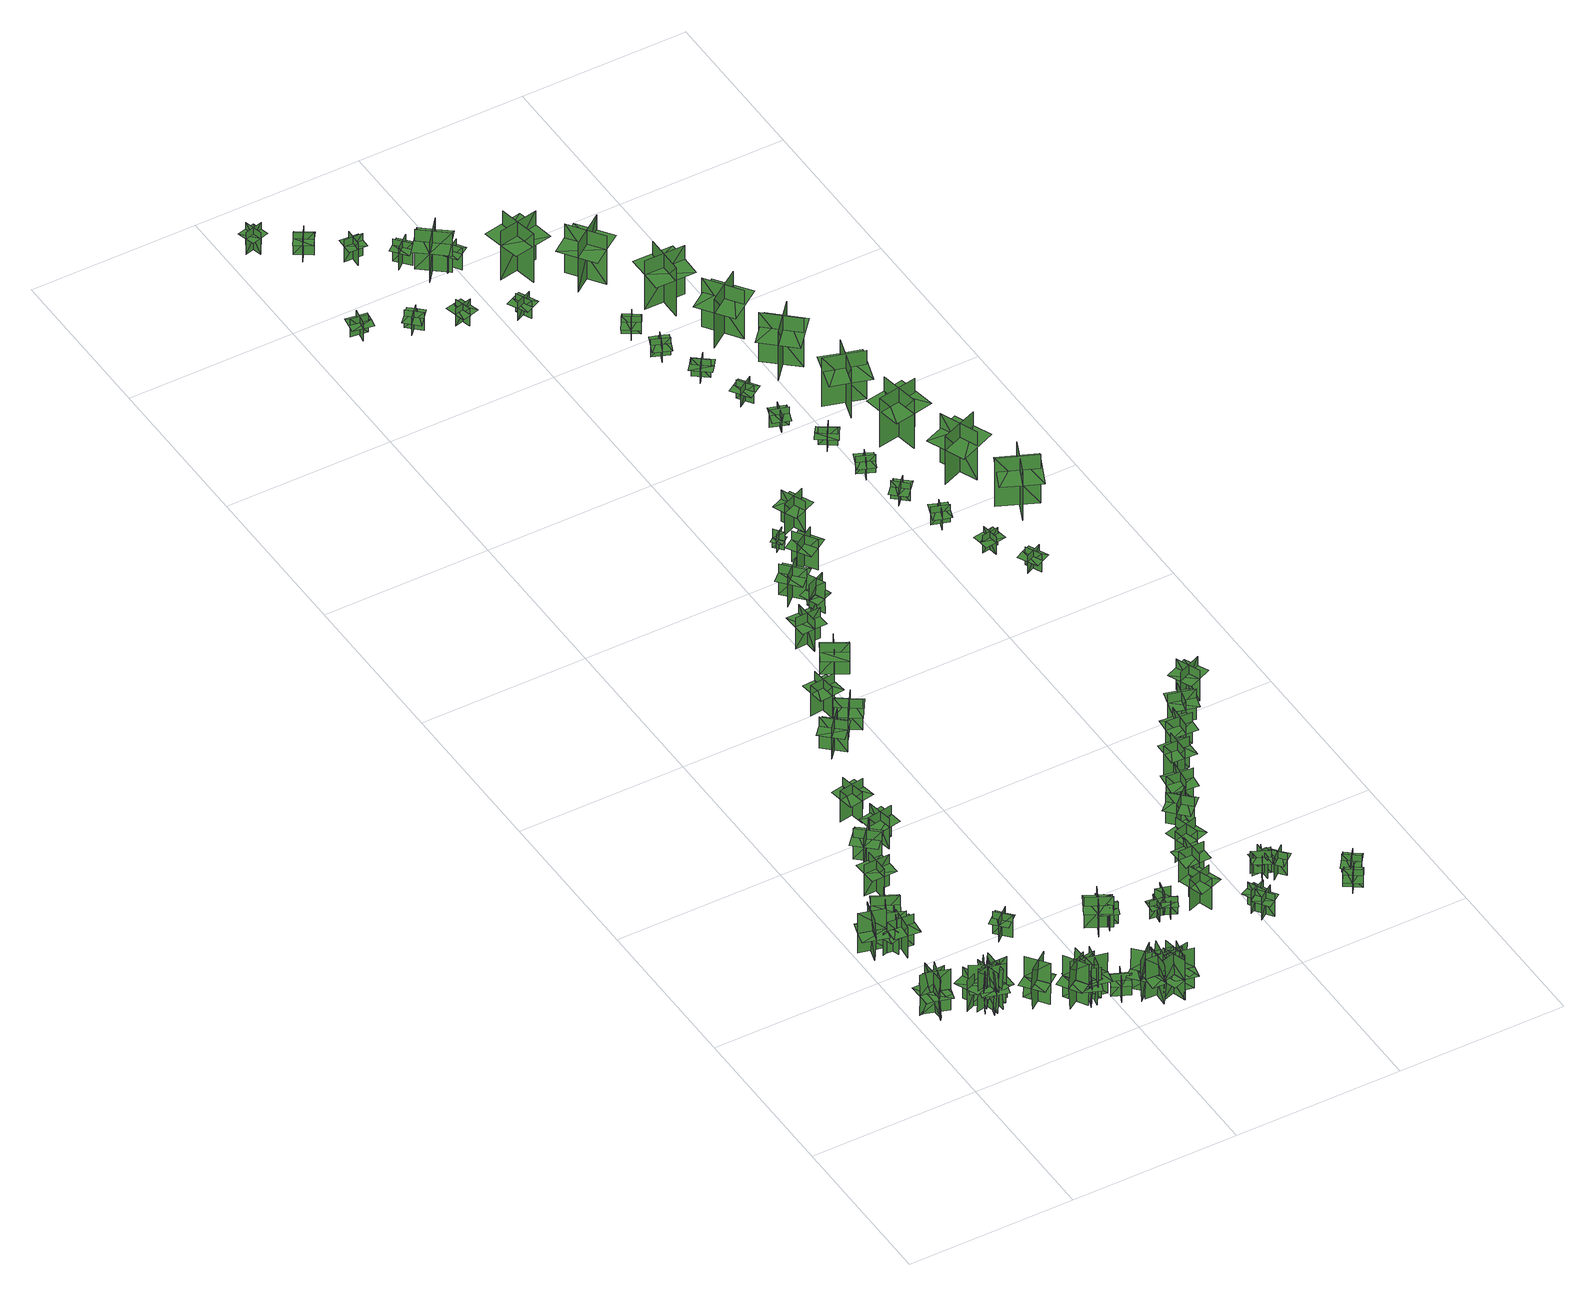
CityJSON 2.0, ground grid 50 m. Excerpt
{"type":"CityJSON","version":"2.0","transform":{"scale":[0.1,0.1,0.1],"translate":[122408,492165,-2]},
"CityObjects":{
"tree1":{"type":"SolitaryVegetationObject","geometry":[{"type":"MultiSurface","lod":"1","boundaries":[[[0,1,2]],[[0,2,3]],[[4,5,6]],[[4,6,7]],[[8,9,5]],[[8,5,4]],[[10,11,1]],[[10,1,0]],[[0,1,12]],[[0,12,13]],[[0,14,15]],[[0,15,1]]]}]},
"tree2":{"type":"SolitaryVegetationObject","geometry":[{"type":"MultiSurface","lod":"1","boundaries":[[[16,17,18]],[[16,18,19]],[[20,21,22]],[[20,22,23]],[[24,25,21]],[[24,21,20]],[[26,27,17]],[[26,17,16]],[[16,17,28]],[[16,28,29]],[[16,30,31]],[[16,31,17]]]}]},
"tree3":{"type":"SolitaryVegetationObject","geometry":[{"type":"MultiSurface","lod":"1","boundaries":[[[32,33,34]],[[32,34,35]],[[36,37,38]],[[36,38,39]],[[40,41,37]],[[40,37,36]],[[42,43,33]],[[42,33,32]],[[32,33,44]],[[32,44,45]],[[32,46,47]],[[32,47,33]]]}]},
"tree4":{"type":"SolitaryVegetationObject","geometry":[{"type":"MultiSurface","lod":"1","boundaries":[[[48,49,50]],[[48,50,51]],[[52,53,54]],[[52,54,55]],[[56,57,58]],[[56,58,59]],[[56,59,60]],[[56,60,61]]]}]},
"tree5":{"type":"SolitaryVegetationObject","geometry":[{"type":"MultiSurface","lod":"1","boundaries":[[[62,63,64]],[[62,64,65]],[[66,67,68]],[[66,68,69]],[[70,71,72]],[[70,72,73]],[[70,73,74]],[[70,74,75]]]}]},
"tree6":{"type":"SolitaryVegetationObject","geometry":[{"type":"MultiSurface","lod":"1","boundaries":[[[76,77,78]],[[76,78,79]],[[80,81,82]],[[80,82,83]],[[84,85,81]],[[84,81,80]],[[86,87,77]],[[86,77,76]],[[76,77,88]],[[76,88,89]],[[76,90,91]],[[76,91,77]]]}]},
"tree7":{"type":"SolitaryVegetationObject","geometry":[{"type":"MultiSurface","lod":"1","boundaries":[[[92,93,94]],[[92,94,95]],[[96,97,98]],[[96,98,99]],[[100,101,97]],[[100,97,96]],[[102,103,93]],[[102,93,92]],[[92,93,104]],[[92,104,105]],[[92,106,107]],[[92,107,93]]]}]},
"tree8":{"type":"SolitaryVegetationObject","geometry":[{"type":"MultiSurface","lod":"1","boundaries":[[[108,109,110]],[[108,110,111]],[[112,113,114]],[[112,114,115]],[[116,117,113]],[[116,113,112]],[[118,119,109]],[[118,109,108]],[[108,109,120]],[[108,120,121]],[[108,122,123]],[[108,123,109]]]}]},
"tree9":{"type":"SolitaryVegetationObject","geometry":[{"type":"MultiSurface","lod":"1","boundaries":[[[124,125,126]],[[124,126,127]],[[128,129,130]],[[128,130,131]],[[132,133,134]],[[132,134,135]],[[132,135,136]],[[132,136,137]]]}]},
"tree10":{"type":"SolitaryVegetationObject","geometry":[{"type":"MultiSurface","lod":"1","boundaries":[[[138,139,140]],[[138,140,141]],[[142,143,144]],[[142,144,145]],[[146,147,143]],[[146,143,142]],[[148,149,139]],[[148,139,138]],[[138,139,150]],[[138,150,151]],[[138,152,153]],[[138,153,139]]]}]},
"tree11":{"type":"SolitaryVegetationObject","geometry":[{"type":"MultiSurface","lod":"1","boundaries":[[[154,155,156]],[[154,156,157]],[[158,159,160]],[[158,160,161]],[[162,163,159]],[[162,159,158]],[[164,165,155]],[[164,155,154]],[[154,155,166]],[[154,166,167]],[[154,168,169]],[[154,169,155]]]}]},
"tree12":{"type":"SolitaryVegetationObject","geometry":[{"type":"MultiSurface","lod":"1","boundaries":[[[170,171,172]],[[170,172,173]],[[174,175,176]],[[174,176,177]],[[178,179,180]],[[178,180,181]],[[178,181,182]],[[178,182,183]]]}]},
"tree13":{"type":"SolitaryVegetationObject","geometry":[{"type":"MultiSurface","lod":"1","boundaries":[[[184,185,186]],[[184,186,187]],[[188,189,190]],[[188,190,191]],[[192,193,189]],[[192,189,188]],[[194,195,185]],[[194,185,184]],[[184,185,196]],[[184,196,197]],[[184,198,199]],[[184,199,185]]]}]},
"tree14":{"type":"SolitaryVegetationObject","geometry":[{"type":"MultiSurface","lod":"1","boundaries":[[[200,201,202]],[[200,202,203]],[[204,205,206]],[[204,206,207]],[[208,209,210]],[[208,210,211]],[[208,211,212]],[[208,212,213]]]}]},
"tree15":{"type":"SolitaryVegetationObject","geometry":[{"type":"MultiSurface","lod":"1","boundaries":[[[214,215,216]],[[214,216,217]],[[218,219,220]],[[218,220,221]],[[222,223,219]],[[222,219,218]],[[224,225,215]],[[224,215,214]],[[214,215,226]],[[214,226,227]],[[214,228,229]],[[214,229,215]]]}]},
"tree16":{"type":"SolitaryVegetationObject","geometry":[{"type":"MultiSurface","lod":"1","boundaries":[[[230,231,232]],[[230,232,233]],[[234,235,236]],[[234,236,237]],[[238,239,235]],[[238,235,234]],[[240,241,231]],[[240,231,230]],[[230,231,242]],[[230,242,243]],[[230,244,245]],[[230,245,231]]]}]},
"tree17":{"type":"SolitaryVegetationObject","geometry":[{"type":"MultiSurface","lod":"1","boundaries":[[[246,247,248]],[[246,248,249]],[[250,251,252]],[[250,252,253]],[[254,255,251]],[[254,251,250]],[[256,257,247]],[[256,247,246]],[[246,247,258]],[[246,258,259]],[[246,260,261]],[[246,261,247]]]}]},
"tree18":{"type":"SolitaryVegetationObject","geometry":[{"type":"MultiSurface","lod":"1","boundaries":[[[262,263,264]],[[262,264,265]],[[266,267,268]],[[266,268,269]],[[270,271,272]],[[270,272,273]],[[270,273,274]],[[270,274,275]]]}]},
"tree19":{"type":"SolitaryVegetationObject","geometry":[{"type":"MultiSurface","lod":"1","boundaries":[[[276,277,278]],[[276,278,279]],[[280,281,282]],[[280,282,283]],[[284,285,281]],[[284,281,280]],[[286,287,277]],[[286,277,276]],[[276,277,288]],[[276,288,289]],[[276,290,291]],[[276,291,277]]]}]},
"tree20":{"type":"SolitaryVegetationObject","geometry":[{"type":"MultiSurface","lod":"1","boundaries":[[[292,293,294]],[[292,294,295]],[[296,297,298]],[[296,298,299]],[[300,301,302]],[[300,302,303]],[[300,303,304]],[[300,304,305]]]}]},
"tree21":{"type":"SolitaryVegetationObject","geometry":[{"type":"MultiSurface","lod":"1","boundaries":[[[306,307,308]],[[306,308,309]],[[310,311,312]],[[310,312,313]],[[314,315,316]],[[314,316,317]],[[314,317,318]],[[314,318,319]]]}]},
"tree22":{"type":"SolitaryVegetationObject","geometry":[{"type":"MultiSurface","lod":"1","boundaries":[[[320,321,322]],[[320,322,323]],[[324,325,326]],[[324,326,327]],[[328,329,330]],[[328,330,331]],[[328,331,332]],[[328,332,333]]]}]},
"tree23":{"type":"SolitaryVegetationObject","geometry":[{"type":"MultiSurface","lod":"1","boundaries":[[[334,335,336]],[[334,336,337]],[[338,339,340]],[[338,340,341]],[[342,343,344]],[[342,344,345]],[[342,345,346]],[[342,346,347]]]}]},
"tree24":{"type":"SolitaryVegetationObject","geometry":[{"type":"MultiSurface","lod":"1","boundaries":[[[348,349,350]],[[348,350,351]],[[352,353,354]],[[352,354,355]],[[356,357,353]],[[356,353,352]],[[358,359,349]],[[358,349,348]],[[348,349,360]],[[348,360,361]],[[348,362,363]],[[348,363,349]]]}]},
"tree25":{"type":"SolitaryVegetationObject","geometry":[{"type":"MultiSurface","lod":"1","boundaries":[[[364,365,366]],[[364,366,367]],[[368,369,370]],[[368,370,371]],[[372,373,369]],[[372,369,368]],[[374,375,365]],[[374,365,364]],[[364,365,376]],[[364,376,377]],[[364,378,379]],[[364,379,365]]]}]},
"tree26":{"type":"SolitaryVegetationObject","geometry":[{"type":"MultiSurface","lod":"1","boundaries":[[[380,381,382]],[[380,382,383]],[[384,385,386]],[[384,386,387]],[[388,389,385]],[[388,385,384]],[[390,391,381]],[[390,381,380]],[[380,381,392]],[[380,392,393]],[[380,394,395]],[[380,395,381]]]}]},
"tree27":{"type":"SolitaryVegetationObject","geometry":[{"type":"MultiSurface","lod":"1","boundaries":[[[396,397,398]],[[396,398,399]],[[400,401,402]],[[400,402,403]],[[404,405,401]],[[404,401,400]],[[406,407,397]],[[406,397,396]],[[396,397,408]],[[396,408,409]],[[396,410,411]],[[396,411,397]]]}]},
"tree28":{"type":"SolitaryVegetationObject","geometry":[{"type":"MultiSurface","lod":"1","boundaries":[[[412,413,414]],[[412,414,415]],[[416,417,418]],[[416,418,419]],[[420,421,417]],[[420,417,416]],[[422,423,413]],[[422,413,412]],[[412,413,424]],[[412,424,425]],[[412,426,427]],[[412,427,413]]]}]},
"tree29":{"type":"SolitaryVegetationObject","geometry":[{"type":"MultiSurface","lod":"1","boundaries":[[[428,429,430]],[[428,430,431]],[[432,433,434]],[[432,434,435]],[[436,437,433]],[[436,433,432]],[[438,439,429]],[[438,429,428]],[[428,429,440]],[[428,440,441]],[[428,442,443]],[[428,443,429]]]}]},
"tree30":{"type":"SolitaryVegetationObject","geometry":[{"type":"MultiSurface","lod":"1","boundaries":[[[444,445,446]],[[444,446,447]],[[448,449,450]],[[448,450,451]],[[452,453,449]],[[452,449,448]],[[454,455,445]],[[454,445,444]],[[444,445,456]],[[444,456,457]],[[444,458,459]],[[444,459,445]]]}]},
"tree31":{"type":"SolitaryVegetationObject","geometry":[{"type":"MultiSurface","lod":"1","boundaries":[[[460,461,462]],[[460,462,463]],[[464,465,466]],[[464,466,467]],[[468,469,470]],[[468,470,471]],[[468,471,472]],[[468,472,473]]]}]},
"tree32":{"type":"SolitaryVegetationObject","geometry":[{"type":"MultiSurface","lod":"1","boundaries":[[[474,475,476]],[[474,476,477]],[[478,479,480]],[[478,480,481]],[[482,483,484]],[[482,484,485]],[[482,485,486]],[[482,486,487]]]}]},
"tree33":{"type":"SolitaryVegetationObject","geometry":[{"type":"MultiSurface","lod":"1","boundaries":[[[488,489,490]],[[488,490,491]],[[492,493,494]],[[492,494,495]],[[496,497,498]],[[496,498,499]],[[496,499,500]],[[496,500,501]]]}]},
"tree34":{"type":"SolitaryVegetationObject","geometry":[{"type":"MultiSurface","lod":"1","boundaries":[[[502,503,504]],[[502,504,505]],[[506,507,508]],[[506,508,509]],[[510,511,512]],[[510,512,513]],[[510,513,514]],[[510,514,515]]]}]},
"tree35":{"type":"SolitaryVegetationObject","geometry":[{"type":"MultiSurface","lod":"1","boundaries":[[[516,517,518]],[[516,518,519]],[[520,521,522]],[[520,522,523]],[[524,525,526]],[[524,526,527]],[[524,527,528]],[[524,528,529]]]}]},
"tree36":{"type":"SolitaryVegetationObject","geometry":[{"type":"MultiSurface","lod":"1","boundaries":[[[530,531,532]],[[530,532,533]],[[534,535,536]],[[534,536,537]],[[538,539,540]],[[538,540,541]],[[538,541,542]],[[538,542,543]]]}]},
"tree37":{"type":"SolitaryVegetationObject","geometry":[{"type":"MultiSurface","lod":"1","boundaries":[[[544,545,546]],[[544,546,547]],[[548,549,550]],[[548,550,551]],[[552,553,554]],[[552,554,555]],[[552,555,556]],[[552,556,557]]]}]},
"tree38":{"type":"SolitaryVegetationObject","geometry":[{"type":"MultiSurface","lod":"1","boundaries":[[[558,559,560]],[[558,560,561]],[[562,563,564]],[[562,564,565]],[[566,567,563]],[[566,563,562]],[[568,569,559]],[[568,559,558]],[[558,559,570]],[[558,570,571]],[[558,572,573]],[[558,573,559]]]}]},
"tree39":{"type":"SolitaryVegetationObject","geometry":[{"type":"MultiSurface","lod":"1","boundaries":[[[574,575,576]],[[574,576,577]],[[578,579,580]],[[578,580,581]],[[582,583,584]],[[582,584,585]],[[582,585,586]],[[582,586,587]]]}]},
"tree40":{"type":"SolitaryVegetationObject","geometry":[{"type":"MultiSurface","lod":"1","boundaries":[[[588,589,590]],[[588,590,591]],[[592,593,594]],[[592,594,595]],[[596,597,598]],[[596,598,599]],[[596,599,600]],[[596,600,601]]]}]},
"tree41":{"type":"SolitaryVegetationObject","geometry":[{"type":"MultiSurface","lod":"1","boundaries":[[[602,603,604]],[[602,604,605]],[[606,607,608]],[[606,608,609]],[[610,611,612]],[[610,612,613]],[[610,613,614]],[[610,614,615]]]}]},
"tree42":{"type":"SolitaryVegetationObject","geometry":[{"type":"MultiSurface","lod":"1","boundaries":[[[616,617,618]],[[616,618,619]],[[620,621,622]],[[620,622,623]],[[624,625,626]],[[624,626,627]],[[624,627,628]],[[624,628,629]]]}]},
"tree43":{"type":"SolitaryVegetationObject","geometry":[{"type":"MultiSurface","lod":"1","boundaries":[[[630,631,632]],[[630,632,633]],[[634,635,636]],[[634,636,637]],[[638,639,640]],[[638,640,641]],[[638,641,642]],[[638,642,643]]]}]},
"tree44":{"type":"SolitaryVegetationObject","geometry":[{"type":"MultiSurface","lod":"1","boundaries":[[[644,645,646]],[[644,646,647]],[[648,649,650]],[[648,650,651]],[[652,653,654]],[[652,654,655]],[[652,655,656]],[[652,656,657]]]}]},
"tree45":{"type":"SolitaryVegetationObject","geometry":[{"type":"MultiSurface","lod":"1","boundaries":[[[658,659,660]],[[658,660,661]],[[662,663,664]],[[662,664,665]],[[666,667,668]],[[666,668,669]],[[666,669,670]],[[666,670,671]]]}]},
"tree46":{"type":"SolitaryVegetationObject","geometry":[{"type":"MultiSurface","lod":"1","boundaries":[[[672,673,674]],[[672,674,675]],[[676,677,678]],[[676,678,679]],[[680,681,682]],[[680,682,683]],[[680,683,684]],[[680,684,685]]]}]},
"tree47":{"type":"SolitaryVegetationObject","geometry":[{"type":"MultiSurface","lod":"1","boundaries":[[[686,687,688]],[[686,688,689]],[[690,691,692]],[[690,692,693]],[[694,695,696]],[[694,696,697]],[[694,697,698]],[[694,698,699]]]}]},
"tree48":{"type":"SolitaryVegetationObject","geometry":[{"type":"MultiSurface","lod":"1","boundaries":[[[700,701,702]],[[700,702,703]],[[704,705,706]],[[704,706,707]],[[708,709,705]],[[708,705,704]],[[710,711,701]],[[710,701,700]],[[700,701,712]],[[700,712,713]],[[700,714,715]],[[700,715,701]]]}]},
"tree49":{"type":"SolitaryVegetationObject","geometry":[{"type":"MultiSurface","lod":"1","boundaries":[[[716,717,718]],[[716,718,719]],[[720,721,722]],[[720,722,723]],[[724,725,726]],[[724,726,727]],[[724,727,728]],[[724,728,729]]]}]},
"tree50":{"type":"SolitaryVegetationObject","geometry":[{"type":"MultiSurface","lod":"1","boundaries":[[[730,731,732]],[[730,732,733]],[[734,735,736]],[[734,736,737]],[[738,739,740]],[[738,740,741]],[[738,741,742]],[[738,742,743]]]}]},
"tree51":{"type":"SolitaryVegetationObject","geometry":[{"type":"MultiSurface","lod":"1","boundaries":[[[744,745,746]],[[744,746,747]],[[748,749,750]],[[748,750,751]],[[752,753,754]],[[752,754,755]],[[752,755,756]],[[752,756,757]]]}]},
"tree52":{"type":"SolitaryVegetationObject","geometry":[{"type":"MultiSurface","lod":"1","boundaries":[[[758,759,760]],[[758,760,761]],[[762,763,764]],[[762,764,765]],[[766,767,768]],[[766,768,769]],[[766,769,770]],[[766,770,771]]]}]},
"tree53":{"type":"SolitaryVegetationObject","geometry":[{"type":"MultiSurface","lod":"1","boundaries":[[[772,773,774]],[[772,774,775]],[[776,777,778]],[[776,778,779]],[[780,781,782]],[[780,782,783]],[[780,783,784]],[[780,784,785]]]}]},
"tree54":{"type":"SolitaryVegetationObject","geometry":[{"type":"MultiSurface","lod":"1","boundaries":[[[786,787,788]],[[786,788,789]],[[790,791,792]],[[790,792,793]],[[794,795,796]],[[794,796,797]],[[794,797,798]],[[794,798,799]]]}]},
"tree55":{"type":"SolitaryVegetationObject","geometry":[{"type":"MultiSurface","lod":"1","boundaries":[[[800,801,802]],[[800,802,803]],[[804,805,806]],[[804,806,807]],[[808,809,810]],[[808,810,811]],[[808,811,812]],[[808,812,813]]]}]},
"tree56":{"type":"SolitaryVegetationObject","geometry":[{"type":"MultiSurface","lod":"1","boundaries":[[[814,815,816]],[[814,816,817]],[[818,819,820]],[[818,820,821]],[[822,823,824]],[[822,824,825]],[[822,825,826]],[[822,826,827]]]}]},
"tree57":{"type":"SolitaryVegetationObject","geometry":[{"type":"MultiSurface","lod":"1","boundaries":[[[828,829,830]],[[828,830,831]],[[832,833,834]],[[832,834,835]],[[836,837,833]],[[836,833,832]],[[838,839,829]],[[838,829,828]],[[828,829,840]],[[828,840,841]],[[828,842,843]],[[828,843,829]]]}]},
"tree58":{"type":"SolitaryVegetationObject","geometry":[{"type":"MultiSurface","lod":"1","boundaries":[[[844,845,846]],[[844,846,847]],[[848,849,850]],[[848,850,851]],[[852,853,854]],[[852,854,855]],[[852,855,856]],[[852,856,857]]]}]},
"tree59":{"type":"SolitaryVegetationObject","geometry":[{"type":"MultiSurface","lod":"1","boundaries":[[[858,859,860]],[[858,860,861]],[[862,863,864]],[[862,864,865]],[[866,867,868]],[[866,868,869]],[[866,869,870]],[[866,870,871]]]}]},
"tree60":{"type":"SolitaryVegetationObject","geometry":[{"type":"MultiSurface","lod":"1","boundaries":[[[872,873,874]],[[872,874,875]],[[876,877,878]],[[876,878,879]],[[880,881,882]],[[880,882,883]],[[880,883,884]],[[880,884,885]]]}]},
"tree61":{"type":"SolitaryVegetationObject","geometry":[{"type":"MultiSurface","lod":"1","boundaries":[[[886,887,888]],[[886,888,889]],[[890,891,892]],[[890,892,893]],[[894,895,896]],[[894,896,897]],[[894,897,898]],[[894,898,899]]]}]},
"tree62":{"type":"SolitaryVegetationObject","geometry":[{"type":"MultiSurface","lod":"1","boundaries":[[[900,901,902]],[[900,902,903]],[[904,905,906]],[[904,906,907]],[[908,909,910]],[[908,910,911]],[[908,911,912]],[[908,912,913]]]}]},
"tree63":{"type":"SolitaryVegetationObject","geometry":[{"type":"MultiSurface","lod":"1","boundaries":[[[914,915,916]],[[914,916,917]],[[918,919,920]],[[918,920,921]],[[922,923,924]],[[922,924,925]],[[922,925,926]],[[922,926,927]]]}]},
"tree64":{"type":"SolitaryVegetationObject","geometry":[{"type":"MultiSurface","lod":"1","boundaries":[[[928,929,930]],[[928,930,931]],[[932,933,934]],[[932,934,935]],[[936,937,938]],[[936,938,939]],[[936,939,940]],[[936,940,941]]]}]},
"tree65":{"type":"SolitaryVegetationObject","geometry":[{"type":"MultiSurface","lod":"1","boundaries":[[[942,943,944]],[[942,944,945]],[[946,947,948]],[[946,948,949]],[[950,951,952]],[[950,952,953]],[[950,953,954]],[[950,954,955]]]}]},
"tree66":{"type":"SolitaryVegetationObject","geometry":[{"type":"MultiSurface","lod":"1","boundaries":[[[956,957,958]],[[956,958,959]],[[960,961,962]],[[960,962,963]],[[964,965,966]],[[964,966,967]],[[964,967,968]],[[964,968,969]]]}]},
"tree67":{"type":"SolitaryVegetationObject","geometry":[{"type":"MultiSurface","lod":"1","boundaries":[[[970,971,972]],[[970,972,973]],[[974,975,976]],[[974,976,977]],[[978,979,980]],[[978,980,981]],[[978,981,982]],[[978,982,983]]]}]},
"tree68":{"type":"SolitaryVegetationObject","geometry":[{"type":"MultiSurface","lod":"1","boundaries":[[[984,985,986]],[[984,986,987]],[[988,989,990]],[[988,990,991]],[[992,993,994]],[[992,994,995]],[[992,995,996]],[[992,996,997]]]}]},
"tree69":{"type":"SolitaryVegetationObject","geometry":[{"type":"MultiSurface","lod":"1","boundaries":[[[998,999,1000]],[[998,1000,1001]],[[1002,1003,1004]],[[1002,1004,1005]],[[1006,1007,1008]],[[1006,1008,1009]],[[1006,1009,1010]],[[1006,1010,1011]]]}]},
"tree70":{"type":"SolitaryVegetationObject","geometry":[{"type":"MultiSurface","lod":"1","boundaries":[[[1012,1013,1014]],[[1012,1014,1015]],[[1016,1017,1018]],[[1016,1018,1019]],[[1020,1021,1022]],[[1020,1022,1023]],[[1020,1023,1024]],[[1020,1024,1025]]]}]},
"tree71":{"type":"SolitaryVegetationObject","geometry":[{"type":"MultiSurface","lod":"1","boundaries":[[[1026,1027,1028]],[[1026,1028,1029]],[[1030,1031,1032]],[[1030,1032,1033]],[[1034,1035,1036]],[[1034,1036,1037]],[[1034,1037,1038]],[[1034,1038,1039]]]}]},
"tree72":{"type":"SolitaryVegetationObject","geometry":[{"type":"MultiSurface","lod":"1","boundaries":[[[1040,1041,1042]],[[1040,1042,1043]],[[1044,1045,1046]],[[1044,1046,1047]],[[1048,1049,1050]],[[1048,1050,1051]],[[1048,1051,1052]],[[1048,1052,1053]]]}]},
"tree73":{"type":"SolitaryVegetationObject","geometry":[{"type":"MultiSurface","lod":"1","boundaries":[[[1054,1055,1056]],[[1054,1056,1057]],[[1058,1059,1060]],[[1058,1060,1061]],[[1062,1063,1064]],[[1062,1064,1065]],[[1062,1065,1066]],[[1062,1066,1067]]]}]},
"tree74":{"type":"SolitaryVegetationObject","geometry":[{"type":"MultiSurface","lod":"1","boundaries":[[[1068,1069,1070]],[[1068,1070,1071]],[[1072,1073,1074]],[[1072,1074,1075]],[[1076,1077,1078]],[[1076,1078,1079]],[[1076,1079,1080]],[[1076,1080,1081]]]}]},
"tree75":{"type":"SolitaryVegetationObject","geometry":[{"type":"MultiSurface","lod":"1","boundaries":[[[1082,1083,1084]],[[1082,1084,1085]],[[1086,1087,1088]],[[1086,1088,1089]],[[1090,1091,1092]],[[1090,1092,1093]],[[1090,1093,1094]],[[1090,1094,1095]]]}]},
"tree76":{"type":"SolitaryVegetationObject","geometry":[{"type":"MultiSurface","lod":"1","boundaries":[[[1096,1097,1098]],[[1096,1098,1099]],[[1100,1101,1102]],[[1100,1102,1103]],[[1104,1105,1106]],[[1104,1106,1107]],[[1104,1107,1108]],[[1104,1108,1109]]]}]},
"tree77":{"type":"SolitaryVegetationObject","geometry":[{"type":"MultiSurface","lod":"1","boundaries":[[[1110,1111,1112]],[[1110,1112,1113]],[[1114,1115,1116]],[[1114,1116,1117]],[[1118,1119,1120]],[[1118,1120,1121]],[[1118,1121,1122]],[[1118,1122,1123]]]}]},
"tree78":{"type":"SolitaryVegetationObject","geometry":[{"type":"MultiSurface","lod":"1","boundaries":[[[1124,1125,1126]],[[1124,1126,1127]],[[1128,1129,1130]],[[1128,1130,1131]],[[1132,1133,1134]],[[1132,1134,1135]],[[1132,1135,1136]],[[1132,1136,1137]]]}]},
"tree79":{"type":"SolitaryVegetationObject","geometry":[{"type":"MultiSurface","lod":"1","boundaries":[[[1138,1139,1140]],[[1138,1140,1141]],[[1142,1143,1144]],[[1142,1144,1145]],[[1146,1147,1148]],[[1146,1148,1149]],[[1146,1149,1150]],[[1146,1150,1151]]]}]},
"tree80":{"type":"SolitaryVegetationObject","geometry":[{"type":"MultiSurface","lod":"1","boundaries":[[[1152,1153,1154]],[[1152,1154,1155]],[[1156,1157,1158]],[[1156,1158,1159]],[[1160,1161,1162]],[[1160,1162,1163]],[[1160,1163,1164]],[[1160,1164,1165]]]}]},
"tree81":{"type":"SolitaryVegetationObject","geometry":[{"type":"MultiSurface","lod":"1","boundaries":[[[1166,1167,1168]],[[1166,1168,1169]],[[1170,1171,1172]],[[1170,1172,1173]],[[1174,1175,1176]],[[1174,1176,1177]],[[1174,1177,1178]],[[1174,1178,1179]]]}]},
"tree82":{"type":"SolitaryVegetationObject","geometry":[{"type":"MultiSurface","lod":"1","boundaries":[[[1180,1181,1182]],[[1180,1182,1183]],[[1184,1185,1186]],[[1184,1186,1187]],[[1188,1189,1190]],[[1188,1190,1191]],[[1188,1191,1192]],[[1188,1192,1193]]]}]},
"tree83":{"type":"SolitaryVegetationObject","geometry":[{"type":"MultiSurface","lod":"1","boundaries":[[[1194,1195,1196]],[[1194,1196,1197]],[[1198,1199,1200]],[[1198,1200,1201]],[[1202,1203,1204]],[[1202,1204,1205]],[[1202,1205,1206]],[[1202,1206,1207]]]}]},
"tree84":{"type":"SolitaryVegetationObject","geometry":[{"type":"MultiSurface","lod":"1","boundaries":[[[1208,1209,1210]],[[1208,1210,1211]],[[1212,1213,1214]],[[1212,1214,1215]],[[1216,1217,1218]],[[1216,1218,1219]],[[1216,1219,1220]],[[1216,1220,1221]]]}]},
"tree85":{"type":"SolitaryVegetationObject","geometry":[{"type":"MultiSurface","lod":"1","boundaries":[[[1222,1223,1224]],[[1222,1224,1225]],[[1226,1227,1228]],[[1226,1228,1229]],[[1230,1231,1232]],[[1230,1232,1233]],[[1230,1233,1234]],[[1230,1234,1235]]]}]},
"tree86":{"type":"SolitaryVegetationObject","geometry":[{"type":"MultiSurface","lod":"1","boundaries":[[[1236,1237,1238]],[[1236,1238,1239]],[[1240,1241,1242]],[[1240,1242,1243]],[[1244,1245,1246]],[[1244,1246,1247]],[[1244,1247,1248]],[[1244,1248,1249]]]}]},
"tree87":{"type":"SolitaryVegetationObject","geometry":[{"type":"MultiSurface","lod":"1","boundaries":[[[1250,1251,1252]],[[1250,1252,1253]],[[1254,1255,1256]],[[1254,1256,1257]],[[1258,1259,1260]],[[1258,1260,1261]],[[1258,1261,1262]],[[1258,1262,1263]]]}]},
"tree88":{"type":"SolitaryVegetationObject","geometry":[{"type":"MultiSurface","lod":"1","boundaries":[[[1264,1265,1266]],[[1264,1266,1267]],[[1268,1269,1270]],[[1268,1270,1271]],[[1272,1273,1274]],[[1272,1274,1275]],[[1272,1275,1276]],[[1272,1276,1277]]]}]},
"tree89":{"type":"SolitaryVegetationObject","geometry":[{"type":"MultiSurface","lod":"1","boundaries":[[[1278,1279,1280]],[[1278,1280,1281]],[[1282,1283,1284]],[[1282,1284,1285]],[[1286,1287,1288]],[[1286,1288,1289]],[[1286,1289,1290]],[[1286,1290,1291]]]}]},
"tree90":{"type":"SolitaryVegetationObject","geometry":[{"type":"MultiSurface","lod":"1","boundaries":[[[1292,1293,1294]],[[1292,1294,1295]],[[1296,1297,1298]],[[1296,1298,1299]],[[1300,1301,1302]],[[1300,1302,1303]],[[1300,1303,1304]],[[1300,1304,1305]]]}]},
"tree91":{"type":"SolitaryVegetationObject","geometry":[{"type":"MultiSurface","lod":"1","boundaries":[[[1306,1307,1308]],[[1306,1308,1309]],[[1310,1311,1312]],[[1310,1312,1313]],[[1314,1315,1316]],[[1314,1316,1317]],[[1314,1317,1318]],[[1314,1318,1319]]]}]},
"tree92":{"type":"SolitaryVegetationObject","geometry":[{"type":"MultiSurface","lod":"1","boundaries":[[[1320,1321,1322]],[[1320,1322,1323]],[[1324,1325,1326]],[[1324,1326,1327]],[[1328,1329,1330]],[[1328,1330,1331]],[[1328,1331,1332]],[[1328,1332,1333]]]}]}
},
"vertices":[
[66,292,80],[65,368,80],[26,367,81],[27,291,81],[28,328,80],[104,329,80],[104,334,150],[28,332,150],[28,332,10],[104,334,10],[70,292,10],[68,368,10],[65,368,150],[66,292,150],[105,292,81],[104,369,81],
[38,334,81],[110,311,81],[122,349,81],[50,372,81],[84,360,81],[61,287,81],[65,285,151],[88,358,151],[88,358,11],[65,285,11],[37,331,11],[109,308,11],[110,311,151],[38,334,151],[26,297,81],[99,274,81],
[89,607,79],[15,627,79],[5,589,80],[78,568,80],[43,580,79],[64,653,79],[59,654,149],[39,581,149],[39,581,9],[59,654,9],[90,610,9],[16,630,9],[15,627,149],[89,607,149],[99,644,80],[26,664,80],
[144,282,10],[215,313,10],[215,313,118],[144,282,118],[192,263,10],[161,334,10],[161,334,118],[192,263,118],[192,263,88],[228,279,88],[196,350,88],[161,334,88],[125,318,88],[157,247,88],
[121,603,9],[68,587,9],[68,587,86],[121,603,86],[89,621,9],[105,568,9],[105,568,86],[89,621,86],[89,621,64],[62,612,64],[78,560,64],[105,568,64],[131,576,64],[115,629,64],
[158,300,81],[227,266,81],[244,301,81],[176,335,81],[208,318,81],[174,249,81],[178,247,151],[212,316,151],[212,316,11],[178,247,11],[157,297,11],[225,263,11],[227,266,151],[158,300,151],[141,266,81],[209,231,81],
[239,278,82],[164,261,82],[173,223,82],[248,240,82],[211,233,82],[195,307,82],[190,306,152],[207,232,152],[207,232,12],[190,306,12],[238,281,12],[164,265,12],[164,261,152],[239,278,152],[230,316,82],[156,299,82],
[246,254,82],[173,274,82],[162,236,83],[236,216,83],[201,227,82],[221,301,82],[217,302,152],[196,228,152],[196,228,12],[217,302,12],[247,257,12],[174,278,12],[173,274,152],[246,254,152],[257,291,83],[183,312,83],
[159,582,8],[82,590,8],[82,590,116],[159,582,116],[127,622,8],[119,545,8],[119,545,116],[127,622,116],[127,622,86],[88,626,86],[80,549,86],[119,545,86],[157,541,86],[165,618,86],
[106,580,66],[129,635,66],[101,647,66],[77,592,66],[90,618,66],[144,595,66],[146,598,120],[91,621,120],[91,621,11],[146,598,11],[108,579,11],[131,634,11],[129,635,120],[106,580,120],[133,568,66],[157,623,66],
[186,279,79],[263,280,79],[262,320,80],[185,318,80],[222,318,79],[224,241,79],[229,241,150],[227,318,150],[227,318,9],[229,241,9],[186,275,9],[263,277,9],[263,280,150],[186,279,150],[187,240,80],[264,242,80],
[142,708,15],[107,639,15],[107,639,123],[142,708,123],[93,692,15],[162,657,15],[162,657,123],[93,692,123],[93,692,92],[75,658,92],[144,622,92],[162,657,92],[180,691,92],[111,727,92],
[301,255,82],[347,194,82],[378,218,82],[332,279,82],[353,249,82],[292,203,82],[295,199,152],[356,245,152],[356,245,12],[295,199,12],[298,253,12],[344,192,12],[347,194,152],[301,255,152],[270,232,82],[316,171,82],
[177,842,19],[178,765,19],[178,765,127],[177,842,127],[141,805,19],[218,807,19],[218,807,127],[141,805,127],[141,805,97],[142,767,97],[219,768,97],[218,807,97],[218,846,97],[140,844,97],
[388,202,85],[429,137,85],[462,158,85],[422,223,85],[440,191,85],[375,150,85],[378,146,155],[442,187,155],[442,187,15],[378,146,15],[386,200,15],[426,135,15],[429,137,155],[388,202,155],[355,181,85],[396,116,85],
[394,173,82],[471,179,82],[468,218,82],[392,213,82],[428,214,82],[434,138,82],[438,138,152],[433,214,152],[433,214,12],[438,138,12],[395,170,12],[471,175,12],[471,179,152],[394,173,152],[397,134,82],[473,140,82],
[469,140,70],[414,162,70],[402,134,70],[457,111,70],[431,123,70],[454,178,70],[450,179,124],[428,124,124],[428,124,15],[450,179,15],[470,142,15],[415,164,15],[414,162,124],[469,140,124],[480,168,70],[425,190,70],
[191,947,18],[249,896,18],[249,896,125],[191,947,125],[193,896,18],[245,954,18],[245,954,125],[193,896,125],[193,896,95],[222,870,95],[274,928,95],[245,954,95],[216,979,95],[165,922,95],
[468,202,82],[452,127,82],[491,119,82],[507,194,82],[498,158,82],[423,174,82],[422,170,152],[497,154,152],[497,154,11],[422,170,11],[465,203,11],[449,128,11],[452,127,152],[468,202,152],[430,210,82],[414,135,82],
[358,512,11],[395,471,11],[395,471,88],[358,512,88],[355,476,11],[397,512,11],[397,512,88],[355,476,88],[355,476,66],[374,455,66],[415,491,66],[397,512,66],[379,533,66],[337,496,66],
[495,135,14],[545,112,14],[545,112,91],[495,135,91],[508,100,14],[531,151,14],[531,151,91],[508,100,91],[508,100,69],[533,89,69],[556,139,69],[531,151,69],[505,162,69],[483,112,69],
[294,933,16],[280,1010,16],[280,1010,124],[294,933,124],[324,975,16],[247,962,16],[247,962,124],[324,975,124],[324,975,94],[317,1014,94],[241,1000,94],[247,962,94],[254,924,94],[330,937,94],
[310,1098,24],[234,1085,24],[234,1085,131],[310,1098,131],[268,1128,24],[281,1052,24],[281,1052,131],[268,1128,131],[268,1128,101],[230,1122,101],[243,1045,101],[281,1052,101],[320,1058,101],[307,1135,101],
[553,80,84],[610,132,84],[583,161,85],[527,110,85],[555,133,84],[606,77,84],[610,80,154],[558,136,154],[558,136,14],[610,80,14],[555,78,14],[612,130,14],[610,132,154],[553,80,154],[579,52,85],[636,103,85],
[642,71,87],[566,76,87],[564,36,87],[640,32,87],[604,35,87],[608,112,87],[603,112,157],[599,36,157],[599,36,17],[603,112,17],[643,74,17],[566,79,17],[566,76,157],[642,71,157],[645,110,87],[568,114,87],
[579,97,86],[655,83,86],[662,122,87],[587,136,87],[622,128,86],[609,53,86],[613,52,156],[627,127,156],[627,127,16],[613,52,16],[579,94,16],[654,80,16],[655,83,156],[579,97,156],[572,59,87],[647,45,87],
[651,19,88],[628,91,88],[590,79,89],[614,6,89],[604,42,88],[677,65,88],[675,70,158],[602,46,158],[602,46,18],[675,70,18],[654,20,18],[631,92,18],[628,91,158],[651,19,158],[688,30,89],[665,103,89],
[650,109,72],[649,50,72],[680,49,73],[680,109,73],[679,80,72],[620,81,72],[620,77,127],[679,77,127],[679,77,18],[620,77,18],[647,109,18],[647,50,18],[649,50,127],[650,109,127],[620,109,73],[619,50,73],
[649,112,88],[661,36,88],[700,43,88],[689,118,88],[693,82,88],[617,70,88],[618,65,158],[693,77,158],[693,77,18],[618,65,18],[646,111,18],[658,36,18],[661,36,158],[649,112,158],[611,106,88],[623,31,88],
[671,96,89],[653,22,89],[692,12,89],[709,87,89],[699,51,89],[625,69,89],[624,65,159],[698,47,159],[698,47,19],[624,65,19],[668,97,19],[650,22,19],[653,22,159],[671,96,159],[633,105,89],[615,31,89],
[577,410,8],[646,374,8],[646,374,116],[577,410,116],[592,361,8],[628,430,8],[628,430,116],[592,361,116],[592,361,86],[626,343,86],[663,411,86],[628,430,86],[594,448,86],[558,379,86],
[626,434,13],[631,379,13],[631,379,90],[626,434,90],[602,406,13],[657,411,13],[657,411,90],[602,406,90],[602,406,69],[605,379,69],[660,384,69],[657,411,69],[655,439,69],[600,434,69],
[628,364,11],[650,414,11],[650,414,87],[628,364,87],[662,377,11],[612,399,11],[612,399,87],[662,377,87],[662,377,66],[673,402,66],[623,425,66],[612,399,66],[600,374,66],[651,352,66],
[347,1318,16],[399,1376,16],[399,1376,124],[347,1318,124],[398,1321,16],[341,1373,16],[341,1373,124],[398,1321,124],[398,1321,93],[424,1349,93],[367,1401,93],[341,1373,93],[315,1344,93],[372,1292,93],
[476,1374,16],[412,1418,16],[412,1418,123],[476,1374,123],[467,1425,16],[423,1361,16],[423,1361,123],[467,1425,123],[467,1425,93],[435,1447,93],[391,1383,93],[423,1361,93],[456,1339,93],[499,1403,93],
[742,351,10],[786,346,10],[786,346,71],[742,351,71],[760,328,10],[765,372,10],[765,372,71],[760,328,71],[760,328,54],[781,325,54],[787,369,54],[765,372,54],[743,375,54],[738,331,54],
[463,1500,17],[386,1491,17],[386,1491,125],[463,1500,125],[423,1532,17],[431,1455,17],[431,1455,125],[423,1532,125],[423,1532,95],[384,1528,95],[393,1451,95],[431,1455,95],[470,1460,95],[461,1537,95],
[809,356,53],[768,367,53],[762,346,53],[803,335,53],[784,341,53],[794,382,53],[792,383,92],[781,342,92],[781,342,14],[792,383,14],[809,358,14],[768,369,14],[768,367,92],[809,356,92],[814,377,53],[773,388,53],
[787,319,12],[807,358,12],[807,358,73],[787,319,73],[815,328,12],[776,348,12],[776,348,73],[815,328,73],[815,328,56],[825,348,56],[785,367,56],[776,348,56],[766,328,56],[805,308,56],
[918,344,18],[845,319,18],[845,319,126],[918,344,126],[872,367,18],[897,293,18],[897,293,126],[872,367,126],[872,367,96],[836,355,96],[860,281,96],[897,293,96],[934,306,96],[909,379,96],
[542,1636,16],[504,1568,16],[504,1568,124],[542,1636,124],[492,1622,16],[560,1584,16],[560,1584,124],[492,1622,124],[492,1622,94],[473,1588,94],[541,1550,94],[560,1584,94],[579,1618,94],[511,1656,94],
[921,397,15],[920,474,15],[920,474,123],[921,397,123],[957,433,15],[880,433,15],[880,433,123],[957,433,123],[957,433,93],[957,472,93],[879,471,93],[880,433,93],[880,394,93],[957,395,93],
[489,1741,17],[566,1744,17],[566,1744,125],[489,1741,125],[527,1706,17],[523,1783,17],[523,1783,125],[527,1706,125],[527,1706,95],[565,1707,95],[562,1785,95],[523,1783,95],[485,1782,95],[488,1704,95],
[993,197,11],[1038,229,11],[1038,229,88],[993,197,88],[1029,191,11],[997,236,11],[997,236,88],[1029,191,88],[1029,191,67],[1051,206,67],[1020,252,67],[997,236,67],[974,220,67],[1006,175,67],
[982,233,10],[1033,257,10],[1033,257,87],[982,233,87],[1017,220,10],[994,271,10],[994,271,87],[1017,220,87],[1017,220,65],[1042,232,65],[1019,282,65],[994,271,65],[969,259,65],[992,209,65],
[986,525,16],[912,504,16],[912,504,124],[986,525,124],[941,551,16],[962,476,16],[962,476,124],[941,551,124],[941,551,93],[904,540,93],[925,466,93],[962,476,93],[1000,487,93],[978,561,93],
[613,1947,17],[556,1895,17],[556,1895,124],[613,1947,124],[561,1949,17],[613,1892,17],[613,1892,124],[561,1949,124],[561,1949,94],[533,1923,94],[585,1866,94],[613,1892,94],[642,1918,94],[590,1976,94],
[585,1833,73],[640,1857,73],[627,1885,73],[573,1862,73],[599,1872,73],[623,1817,73],[626,1819,128],[603,1873,128],[603,1873,19],[626,1819,19],[586,1831,19],[641,1855,19],[640,1857,128],[585,1833,128],[597,1806,73],[651,1829,73],
[151,3427,13],[151,3427,75],[142,3375,75],[142,3375,13],[171,3398,13],[171,3398,75],[120,3406,75],[120,3406,13],[179,3396,55],[183,3423,55],[120,3434,55],[116,3407,55],[111,3381,55],[174,3370,55],
[1022,592,19],[968,648,19],[968,648,126],[1022,592,126],[1023,643,19],[967,590,19],[967,590,126],[1023,643,126],[1023,643,96],[996,671,96],[940,618,96],[967,590,96],[994,562,96],[1050,615,96],
[1108,341,16],[1058,365,16],[1058,365,93],[1108,341,93],[1096,375,16],[1072,326,16],[1072,326,93],[1096,375,93],[1096,375,71],[1071,387,71],[1047,338,71],[1072,326,71],[1097,314,71],[1121,363,71],
[1117,360,9],[1062,361,9],[1062,361,86],[1117,360,86],[1092,386,9],[1091,331,9],[1091,331,86],[1092,386,86],[1092,386,64],[1064,387,64],[1063,332,64],[1091,331,64],[1119,331,64],[1120,386,64],
[49,3819,21],[103,3833,21],[103,3833,98],[49,3819,98],[81,3800,21],[67,3853,21],[67,3853,98],[81,3800,98],[81,3800,76],[108,3807,76],[94,3860,76],[67,3853,76],[40,3846,76],[54,3793,76],
[1143,317,7],[1108,360,7],[1108,360,84],[1143,317,84],[1147,354,7],[1104,319,7],[1104,319,84],[1147,354,84],[1147,354,62],[1129,375,62],[1086,340,62],[1104,319,62],[1121,298,62],[1164,333,62],
[1038,661,19],[1047,738,19],[1047,738,127],[1038,661,127],[1079,693,19],[1002,701,19],[1002,701,127],[1079,693,127],[1079,693,96],[1083,731,96],[1006,740,96],[1002,701,96],[997,663,96],[1074,654,96],
[707,2031,18],[642,1990,18],[642,1990,125],[707,2031,125],[657,2043,18],[699,1978,18],[699,1978,125],[657,2043,125],[657,2043,95],[624,2022,95],[666,1957,95],[699,1978,95],[731,1998,95],[690,2064,95],
[642,2116,51],[663,2089,51],[677,2100,51],[656,2127,51],[666,2114,51],[639,2093,51],[640,2091,82],[667,2112,82],[667,2112,20],[640,2091,20],[641,2115,20],[662,2089,20],[663,2089,82],[642,2116,82],[629,2106,51],[649,2079,51],
[262,3367,11],[262,3367,73],[302,3331,73],[302,3331,11],[298,3368,11],[298,3368,73],[263,3330,73],[263,3330,11],[304,3374,53],[284,3392,53],[241,3345,53],[260,3327,53],[280,3308,53],[323,3356,53],
[192,3765,19],[162,3719,19],[162,3719,96],[192,3765,96],[156,3758,19],[202,3727,19],[202,3727,96],[156,3758,96],[156,3758,75],[141,3735,75],[187,3704,75],[202,3727,75],[218,3750,75],[172,3781,75],
[1281,160,22],[1281,160,84],[1237,190,84],[1237,190,22],[1246,154,22],[1246,154,84],[1274,197,84],[1274,197,22],[1241,147,64],[1264,132,64],[1299,186,64],[1277,200,64],[1255,215,64],[1219,162,64],
[1136,808,17],[1059,811,17],[1059,811,124],[1136,808,124],[1102,846,17],[1098,769,17],[1098,769,124],[1102,846,124],[1102,846,94],[1063,848,94],[1060,771,94],[1098,769,94],[1137,767,94],[1140,845,94],
[1307,212,20],[1307,212,82],[1265,244,82],[1265,244,20],[1272,208,20],[1272,208,82],[1302,249,82],[1302,249,20],[1267,201,62],[1288,185,62],[1327,237,62],[1305,253,62],[1284,269,62],[1245,217,62],
[746,2124,18],[715,2195,18],[715,2195,126],[746,2124,126],[765,2172,18],[694,2141,18],[694,2141,126],[765,2172,126],[765,2172,96],[750,2208,96],[679,2177,96],[694,2141,96],[710,2106,96],[781,2137,96],
[284,3689,17],[281,3634,17],[281,3634,94],[284,3689,94],[256,3665,17],[311,3662,17],[311,3662,94],[256,3665,94],[256,3665,72],[255,3637,72],[310,3634,72],[311,3662,72],[313,3689,72],[258,3692,72],
[379,3300,14],[379,3300,76],[431,3313,76],[431,3313,14],[398,3330,14],[398,3330,76],[411,3281,76],[411,3281,14],[396,3338,56],[370,3332,56],[386,3269,56],[412,3276,56],[438,3283,56],[422,3345,56],
[1152,853,16],[1158,930,16],[1158,930,124],[1152,853,124],[1191,886,16],[1114,892,16],[1114,892,124],[1191,886,124],[1191,886,94],[1195,924,94],[1117,931,94],[1114,892,94],[1111,853,94],[1188,847,94],
[406,3601,17],[363,3565,17],[363,3565,94],[406,3601,94],[369,3604,17],[404,3562,17],[404,3562,94],[369,3604,94],[369,3604,73],[348,3587,73],[383,3544,73],[404,3562,73],[426,3580,73],[390,3622,73],
[402,3547,17],[479,3484,17],[479,3484,155],[402,3547,155],[408,3481,17],[471,3558,17],[471,3558,155],[408,3481,155],[408,3481,116],[447,3449,116],[510,3527,116],[471,3558,116],[433,3589,116],[370,3512,116],
[1219,1008,16],[1199,933,16],[1199,933,123],[1219,1008,123],[1174,982,16],[1249,963,16],[1249,963,123],[1174,982,123],[1174,982,93],[1164,945,93],[1239,925,93],[1249,963,93],[1259,1000,93],[1184,1020,93],
[531,3235,15],[531,3235,77],[579,3258,77],[579,3258,15],[544,3269,15],[544,3269,77],[566,3222,77],[566,3222,15],[540,3276,57],[516,3265,57],[544,3207,57],[568,3218,57],[592,3230,57],[565,3288,57],
[511,3518,18],[466,3487,18],[466,3487,95],[511,3518,95],[475,3525,18],[506,3479,18],[506,3479,95],[475,3525,95],[475,3525,74],[452,3509,74],[484,3464,74],[506,3479,74],[529,3495,74],[498,3541,74],
[1247,1039,16],[1318,1070,16],[1318,1070,124],[1247,1039,124],[1295,1020,16],[1264,1091,16],[1264,1091,124],[1295,1020,124],[1295,1020,94],[1331,1036,94],[1299,1107,94],[1264,1091,94],[1229,1075,94],[1260,1005,94],
[620,3462,15],[643,3342,15],[643,3342,185],[620,3462,185],[574,3395,15],[694,3418,15],[694,3418,185],[574,3395,185],[574,3395,137],[586,3335,137],[705,3358,137],[694,3418,137],[682,3478,137],[562,3455,137],
[758,2934,12],[758,2934,74],[807,2914,74],[807,2914,12],[792,2947,12],[792,2947,74],[772,2900,74],[772,2900,12],[795,2955,54],[770,2965,54],[745,2906,54],[770,2896,54],[795,2885,54],[820,2945,54],
[932,2517,12],[932,2517,74],[882,2535,74],[882,2535,12],[900,2502,12],[900,2502,74],[916,2551,74],[916,2551,12],[897,2495,54],[922,2486,54],[943,2547,54],[918,2555,54],[893,2564,54],[872,2503,54],
[1048,1986,12],[1048,1986,74],[1098,1969,74],[1098,1969,12],[1081,2001,12],[1081,2001,74],[1064,1953,74],[1064,1953,12],[1083,2009,54],[1058,2018,54],[1037,1957,54],[1062,1948,54],[1088,1940,54],[1109,2000,54],
[1052,2097,10],[1052,2097,72],[1013,2132,72],[1013,2132,10],[1016,2096,10],[1016,2096,72],[1051,2134,72],[1051,2134,10],[1011,2090,52],[1031,2072,52],[1074,2120,52],[1054,2138,52],[1034,2155,52],[991,2107,52],
[781,3021,16],[781,3021,78],[736,3050,78],[736,3050,16],[745,3014,16],[745,3014,78],[773,3057,78],[773,3057,16],[741,3007,58],[763,2993,58],[798,3047,58],[776,3061,58],[753,3076,58],[718,3022,58],
[846,2816,16],[846,2816,78],[813,2774,78],[813,2774,16],[849,2780,16],[849,2780,78],[809,2812,78],[809,2812,16],[856,2775,57],[872,2796,57],[821,2836,57],[805,2815,57],[788,2794,57],[839,2754,57],
[859,2643,13],[859,2643,76],[904,2673,76],[904,2673,13],[867,2679,13],[867,2679,76],[895,2636,76],[895,2636,13],[863,2685,55],[840,2671,55],[876,2617,55],[898,2632,55],[920,2646,55],[885,2700,55],
[1136,1798,11],[1136,1798,73],[1129,1851,73],[1129,1851,11],[1108,1821,11],[1108,1821,73],[1159,1828,73],[1159,1828,11],[1100,1820,53],[1103,1793,53],[1167,1802,53],[1163,1828,53],[1160,1855,53],[1096,1846,53],
[982,2261,11],[982,2261,73],[1031,2240,73],[1031,2240,11],[1016,2274,11],[1016,2274,73],[995,2227,73],[995,2227,11],[1019,2281,53],[994,2292,53],[969,2233,53],[993,2222,53],[1018,2212,53],[1043,2270,53],
[963,2375,12],[963,2375,74],[993,2420,74],[993,2420,12],[957,2411,12],[957,2411,74],[1000,2382,74],[1000,2382,12],[950,2415,53],[935,2393,53],[989,2357,53],[1004,2380,53],[1018,2402,53],[965,2437,53],
[1167,1689,13],[1167,1689,75],[1216,1712,75],[1216,1712,13],[1180,1723,13],[1180,1723,75],[1202,1676,75],[1202,1676,13],[1177,1730,55],[1152,1718,55],[1180,1660,55],[1204,1672,55],[1228,1683,55],[1201,1741,55],
[724,3250,16],[823,3321,16],[823,3321,186],[724,3250,186],[804,3237,16],[733,3335,16],[733,3335,186],[804,3237,186],[804,3237,138],[854,3272,138],[782,3371,138],[733,3335,138],[684,3299,138],[755,3201,138],
[896,3156,17],[895,3035,17],[895,3035,186],[896,3156,186],[838,3100,17],[960,3099,17],[960,3099,186],[838,3100,186],[838,3100,139],[837,3039,139],[959,3038,139],[960,3099,139],[960,3160,139],[838,3161,139],
[1002,2866,17],[932,2965,17],[932,2965,186],[1002,2866,186],[1016,2946,17],[917,2875,17],[917,2875,186],[1016,2946,186],[1016,2946,139],[981,2995,139],[882,2924,139],[917,2875,139],[953,2826,139],[1052,2896,139],
[1209,2337,16],[1089,2315,16],[1089,2315,186],[1209,2337,186],[1142,2383,16],[1164,2264,16],[1164,2264,186],[1142,2383,186],[1142,2383,138],[1082,2372,138],[1104,2253,138],[1164,2264,138],[1224,2275,138],[1202,2394,138],
[1080,2690,16],[990,2771,16],[990,2771,186],[1080,2690,186],[1076,2771,16],[995,2680,16],[995,2680,186],[1076,2771,186],[1076,2771,138],[1031,2811,138],[950,2721,138],[995,2680,138],[1040,2640,138],[1121,2730,138],
[1242,2072,16],[1195,2184,16],[1195,2184,185],[1242,2072,185],[1273,2146,16],[1161,2100,16],[1161,2100,185],[1273,2146,185],[1273,2146,137],[1250,2203,137],[1137,2156,137],[1161,2100,137],[1184,2043,137],[1296,2090,137],
[1157,2498,16],[1040,2532,16],[1040,2532,186],[1157,2498,186],[1119,2569,16],[1084,2453,16],[1084,2453,186],[1119,2569,186],[1119,2569,138],[1060,2587,138],[1026,2470,138],[1084,2453,138],[1142,2435,138],[1177,2552,138],
[1338,1908,17],[1227,1957,17],[1227,1957,186],[1338,1908,186],[1310,1984,17],[1261,1872,17],[1261,1872,186],[1310,1984,186],[1310,1984,139],[1254,2008,139],[1205,1897,139],[1261,1872,139],[1316,1848,139],[1365,1959,139]
]}
